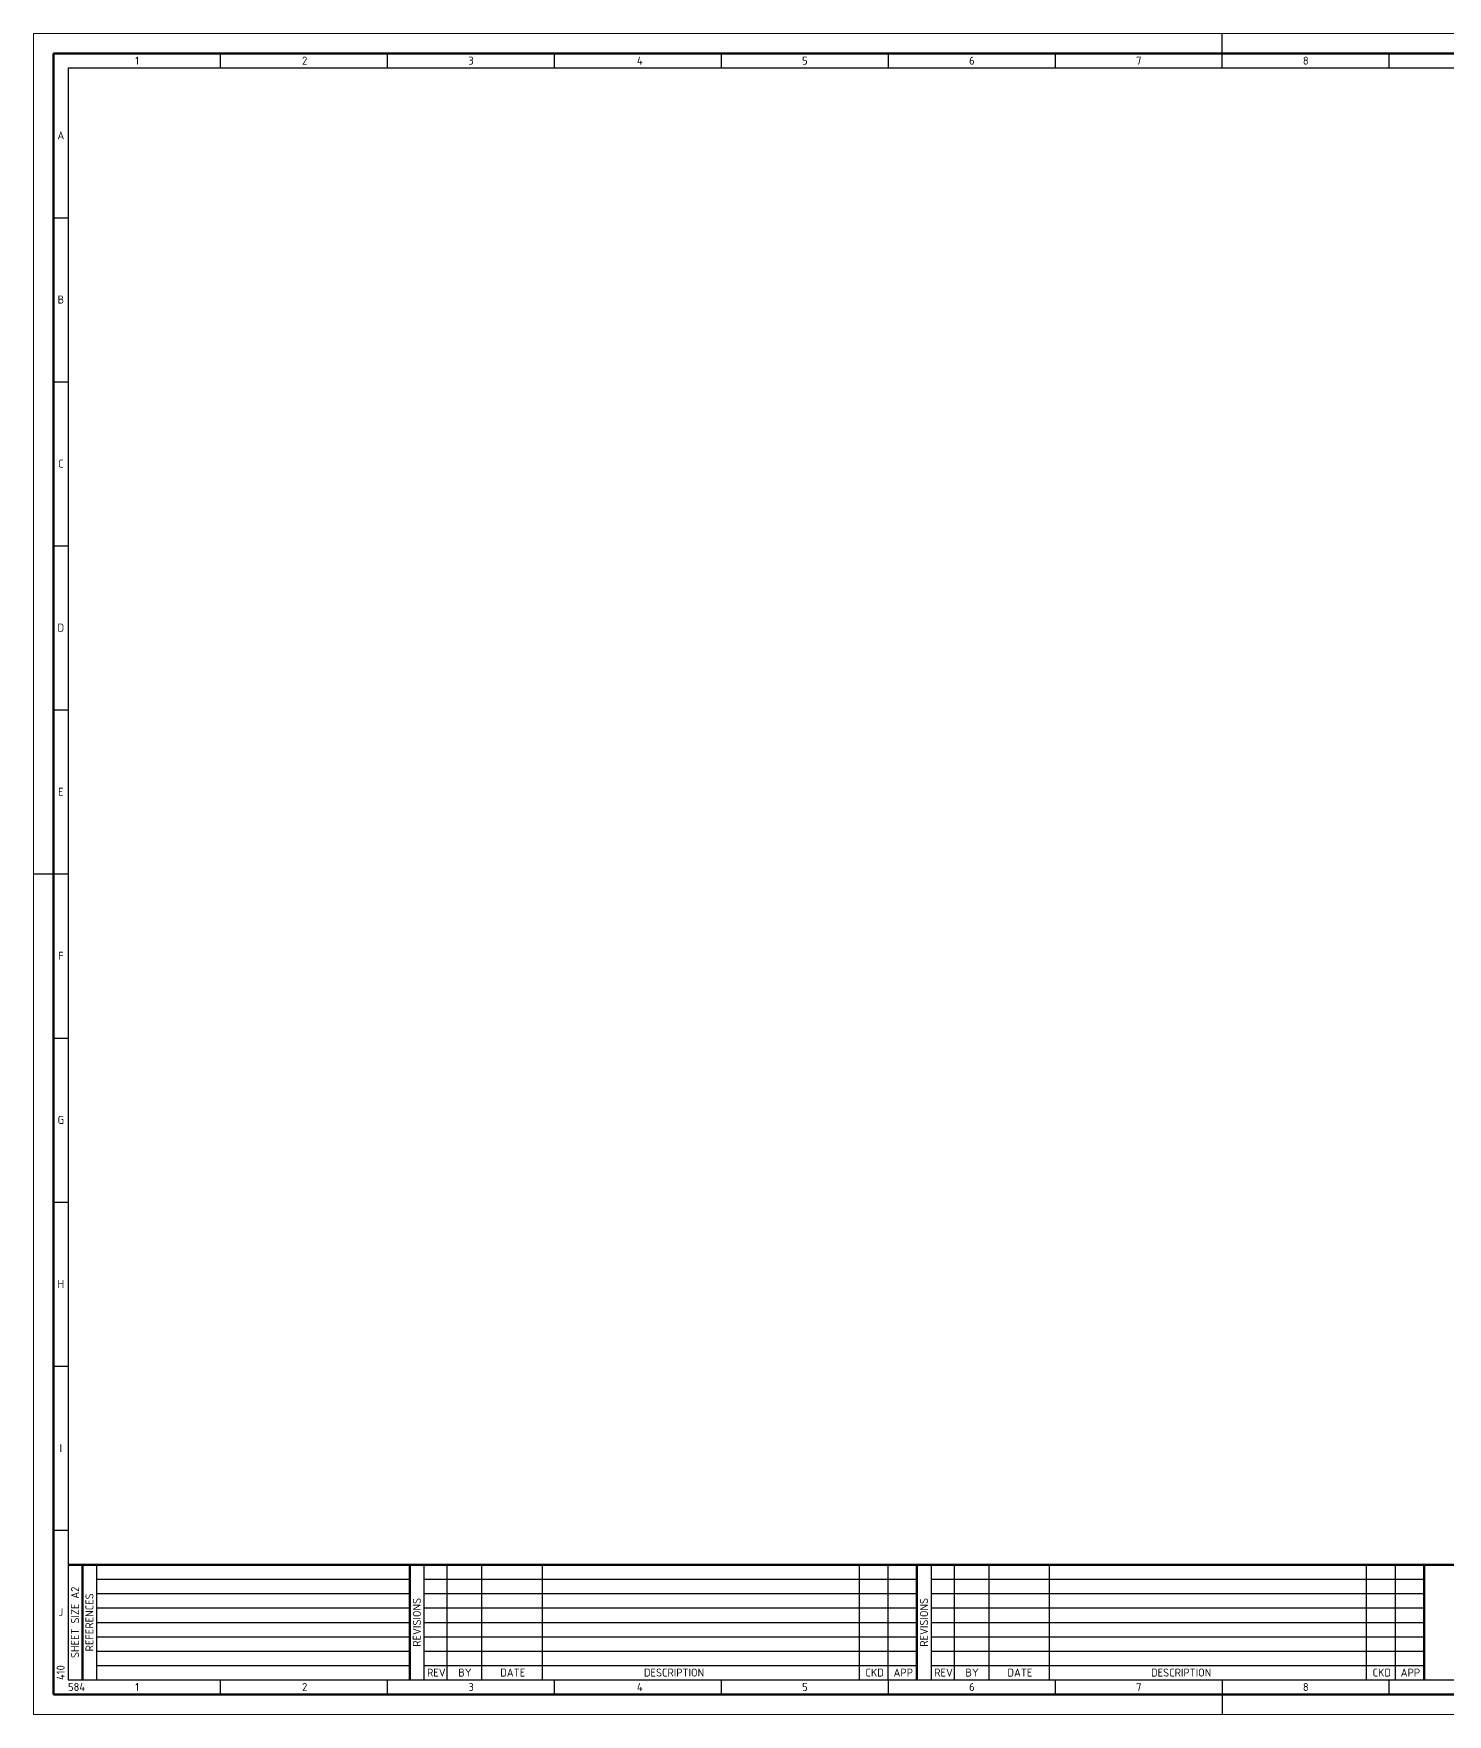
# Paper-space layout 'A2' of a CAD drawing. Header units: millimetres. Extents: x 0 to 594, y 0 to 420.
# Drawn here: x 0 to 353.2, y 0 to 420 of the extents above; entities that cross this region are included whole.
import ezdxf
from ezdxf.enums import TextEntityAlignment as Align

# ---------------------------------------------------------------- set-up
doc = ezdxf.new("R2010")
doc.units = ezdxf.units.MM
doc.header["$MEASUREMENT"] = 0
doc.linetypes.add('DGN Style 2', pattern=[14.053682, 8.432209, -5.621473])
doc.linetypes.add('DGN Style 7', pattern=[28.107364, 12.648314, -5.621473, 4.216105, -5.621473])
doc.layers.add('G_Border', color=7, linetype='Continuous', lineweight=18)
doc.styles.add('Style-ISO3098B', font='ISO3098B.shx')
doc.linetypes.add('Optic Underground', pattern='A,-118.110236,216.535433,-118.110236,216.535433,-216.535433,[1,dgnlstyle.shx,S=1.562305,R=0,X=0,Y=0],-98.425197', length=984.251969)

# ---------------------------------------------------------------- blocks, each defined once
blk = doc.blocks.new('RTA2')
at = {"layer": 'G_Border', "color": 230, "linetype": 'Continuous', "lineweight": 25}
for p, q in [((297, 411.4), (297, 420)), ((46.71, 411.4), (46.71, 415)), ((88.43, 411.4), (88.43, 415)), ((130.14, 411.4), (130.14, 415)), ((171.86, 411.4), (171.86, 415)), ((213.57, 411.4), (213.57, 415)), ((255.29, 411.4), (255.29, 415)), ((338.71, 411.4), (338.71, 415)), ((5, 374), (8.6, 374)), ((5, 333), (8.6, 333)), ((5, 292), (8.6, 292)), ((5, 251), (8.6, 251)), ((8.6, 210), (0, 210)), ((5, 169), (8.6, 169)), ((5, 128), (8.6, 128)), ((5, 87), (8.6, 87)), ((5, 46), (8.6, 46)), ((15.8, 8.6), (15.8, 37.4)), ((15.8, 33.8), (94, 33.8)), ((97.6, 8.6), (97.6, 37.4)), ((97.6, 33.8), (220.72, 33.8)), ((103.36, 8.6), (103.36, 37.4)), ((112, 8.6), (112, 37.4)), ((127.12, 8.6), (127.12, 37.4)), ((206.32, 8.6), (206.32, 37.4)), ((213.52, 8.6), (213.52, 37.4)), ((224.32, 8.6), (224.32, 37.4)), ((224.32, 33.8), (347.44, 33.8)), ((230.08, 8.6), (230.08, 37.4)), ((238.72, 8.6), (238.72, 37.4)), ((253.84, 8.6), (253.84, 37.4)), ((333.04, 8.6), (333.04, 37.4)), ((340.24, 8.6), (340.24, 37.4)), ((15.8, 30.2), (94, 30.2)), ((97.6, 30.2), (220.72, 30.2)), ((224.32, 30.2), (347.44, 30.2)), ((15.8, 26.6), (94, 26.6)), ((97.6, 26.6), (220.72, 26.6)), ((224.32, 26.6), (347.44, 26.6)), ((15.8, 23), (94, 23)), ((97.6, 23), (220.72, 23)), ((224.32, 23), (347.44, 23)), ((15.8, 19.4), (94, 19.4)), ((97.6, 19.4), (220.72, 19.4)), ((224.32, 19.4), (347.44, 19.4)), ((15.8, 15.8), (94, 15.8)), ((97.6, 15.8), (220.72, 15.8)), ((224.32, 15.8), (347.44, 15.8)), ((15.8, 12.2), (94, 12.2)), ((46.71, 5), (46.71, 8.6)), ((88.43, 5), (88.43, 8.6)), ((97.6, 12.2), (220.72, 12.2)), ((130.14, 5), (130.14, 8.6)), ((171.86, 5), (171.86, 8.6)), ((213.57, 5), (213.57, 8.6)), ((224.32, 12.2), (347.44, 12.2)), ((255.29, 5), (255.29, 8.6)), ((297, 8.6), (297, 0)), ((338.71, 5), (338.71, 8.6))]:
    blk.add_line(p, q, dxfattribs=at)
at = {"layer": 'G_Border', "color": 30, "linetype": 'Continuous', "lineweight": 50}
for p, q in [((585.4, 37.4), (8.6, 37.4)), ((12.2, 8.6), (12.2, 37.4)), ((94, 8.6), (94, 37.4)), ((220.72, 8.6), (220.72, 37.4)), ((347.44, 8.6), (347.44, 37.4))]:
    blk.add_line(p, q, dxfattribs=at)
at = {"layer": 'G_Border', "color": 7, "linetype": 'Continuous', "lineweight": 18}
blk.add_3dface([(0, 0), (594, 0), (594, 420), (0, 420)], dxfattribs=at)
at = {"layer": 'G_Border', "color": 30, "linetype": 'Continuous', "lineweight": 50}
blk.add_3dface([(5, 5), (589, 5), (589, 415), (5, 415)], dxfattribs=at)
at = {"layer": 'G_Border', "color": 230, "linetype": 'Continuous', "lineweight": 25}
blk.add_3dface([(8.6, 8.6), (585.4, 8.6), (585.4, 411.4), (8.6, 411.4)], dxfattribs=at)
at = {"layer": 'G_Border', "color": 7, "linetype": 'Continuous', "lineweight": 25, "style": 'Style-ISO3098B'}
for s, p in [('1', (25.86, 413.25)), ('2', (67.73, 413.25)), ('3', (109.29, 413.25)), ('4', (151.47, 413.25)), ('5', (192.71, 413.25)), ('6', (234.43, 413.25)), ('7', (276.14, 413.25)), ('8', (317.86, 413.25)), ('A', (6.8, 394.55)), ('B', (6.8, 353.55)), ('C', (6.8, 312.55)), ('D', (6.8, 271.55)), ('E', (6.8, 230.55)), ('F', (6.8, 189.55)), ('G', (6.8, 148.55)), ('H', (6.8, 107.55)), ('I', (6.8, 66.55)), ('J', (6.8, 25.55)), ('REV', (100.63, 10.45)), ('BY', (107.78, 10.45)), ('DATE', (119.71, 10.45)), ('DESCRIPTION', (160.01, 10.45)), ('REV', (227.35, 10.45)), ('BY', (234.5, 10.45)), ('DATE', (246.43, 10.45)), ('DESCRIPTION', (286.73, 10.45)), ('1', (25.86, 6.85)), ('2', (67.73, 6.85)), ('3', (109.29, 6.85)), ('4', (151.47, 6.85)), ('5', (192.71, 6.85)), ('6', (234.43, 6.85)), ('7', (276.14, 6.85)), ('8', (317.86, 6.85))]:
    blk.add_text(s, height=2, dxfattribs=at).set_placement(p, align=Align.MIDDLE_CENTER)
at = {"layer": 'G_Border', "color": 7, "linetype": 'DGN Style 7', "lineweight": 25, "style": 'Style-ISO3098B'}
blk.add_text('SHEET SIZE A2', height=2, rotation=90, dxfattribs=at).set_placement((10.35, 23), align=Align.MIDDLE_CENTER)
at = {"layer": 'G_Border', "color": 7, "linetype": 'Continuous', "lineweight": 25, "style": 'Style-ISO3098B'}
for s, p in [('REFERENCES', (13.95, 23)), ('REVISIONS', (95.75, 23)), ('REVISIONS', (222.47, 23))]:
    blk.add_text(s, height=2, rotation=90, dxfattribs=at).set_placement(p, align=Align.MIDDLE_CENTER)
at = {"layer": 'G_Border', "color": 7, "linetype": 'DGN Style 7', "lineweight": 25, "style": 'Style-ISO3098B'}
blk.add_text('410', height=2, rotation=90, dxfattribs=at).set_placement((6.75, 8.6), align=Align.MIDDLE_LEFT)
at = {"layer": 'G_Border', "color": 7, "linetype": 'DGN Style 2', "lineweight": 25, "style": 'Style-ISO3098B'}
for s, p in [('CKD', (210.13, 10.45)), ('APP', (217.29, 10.45)), ('CKD', (336.85, 10.45)), ('APP', (344.01, 10.45))]:
    blk.add_text(s, height=2, dxfattribs=at).set_placement(p, align=Align.MIDDLE_CENTER)
at = {"layer": 'G_Border', "color": 7, "linetype": 'Continuous', "lineweight": 25, "style": 'Style-ISO3098B'}
blk.add_text('584', height=2, dxfattribs=at).set_placement((8.6, 6.85), align=Align.MIDDLE_LEFT)
for tag, height, p in [('110 Ref1', 1.8, (16.7, 36.5)), ('026 Rev1', 1.8, (98.5, 36.5)), ('027 By1', 1.8, (104.26, 36.5)), ('028 Date1', 1.8, (112.9, 36.5)), ('029 Description1', 1.8, (128.02, 36.5)), ('030 Ckd1', 1.8, (207.22, 36.5)), ('031 App1', 1.8, (214.42, 36.5)), ('068 Rev8', 1.8, (225.22, 36.5)), ('069 By8', 1.8, (230.98, 36.5)), ('070 Date8', 1.8, (239.62, 36.5)), ('071 Description8', 1.8, (254.74, 36.5)), ('072 Ckd8', 1.8, (333.94, 36.5)), ('073 App8', 1.8, (341.14, 36.5)), ('009 Drawn', 1.8, (399.46, 36.5)), ('010 Drawn Date', 1.8, (421.06, 36.5)), ('111 Ref2', 1.8, (16.7, 32.9)), ('032 Rev2', 1.8, (98.5, 32.9)), ('033 By2', 1.8, (104.26, 32.9)), ('034 Date2', 1.8, (112.9, 32.9)), ('035 Description2', 1.8, (128.02, 32.9)), ('036 Ckd2', 1.8, (207.22, 32.9)), ('037 App2', 1.8, (214.42, 32.9)), ('074 Rev9', 1.8, (225.22, 32.9)), ('075 By9', 1.8, (230.98, 32.9)), ('076 Date9', 1.8, (239.62, 32.9)), ('077 Description9', 1.8, (254.74, 32.9)), ('078 Ckd9', 1.8, (333.94, 32.9)), ('079 App9', 1.8, (341.14, 32.9)), ('011 Traced', 1.8, (399.46, 32.9)), ('012 Traced Date', 1.8, (421.06, 32.9)), ('112 Ref3', 1.8, (16.7, 29.3)), ('113 Ref4', 1.8, (16.7, 25.7)), ('038 Rev3', 1.8, (98.5, 29.3)), ('044 Rev4', 1.8, (98.5, 25.7)), ('039 By3', 1.8, (104.26, 29.3)), ('045 By4', 1.8, (104.26, 25.7)), ('040 Date3', 1.8, (112.9, 29.3)), ('046 Date4', 1.8, (112.9, 25.7)), ('041 Description3', 1.8, (128.02, 29.3)), ('047 Description4', 1.8, (128.02, 25.7)), ('042 Ckd3', 1.8, (207.22, 29.3)), ('048 Ckd4', 1.8, (207.22, 25.7)), ('043 App3', 1.8, (214.42, 29.3)), ('049 App4', 1.8, (214.42, 25.7)), ('080 Rev10', 1.8, (225.22, 29.3)), ('086 Rev11', 1.8, (225.22, 25.7)), ('081 By10', 1.8, (230.98, 29.3)), ('087 By11', 1.8, (230.98, 25.7)), ('082 Date10', 1.8, (239.62, 29.3)), ('088 Date11', 1.8, (239.62, 25.7)), ('083 Description10', 1.8, (254.74, 29.3)), ('089 Description11', 1.8, (254.74, 25.7)), ('084 Ckd10', 1.8, (333.94, 29.3)), ('090 Ckd11', 1.8, (333.94, 25.7)), ('085 App10', 1.8, (341.14, 29.3)), ('091 App11', 1.8, (341.14, 25.7)), ('013 Checked', 1.8, (399.46, 29.3)), ('015 Supt Draft', 1.8, (399.46, 25.7)), ('014 Checked Date', 1.8, (421.06, 29.3)), ('016 Supt Draft Date', 1.8, (421.06, 25.7)), ('114 Ref5', 1.8, (16.7, 22.1)), ('050 Rev5', 1.8, (98.5, 22.1)), ('051 By5', 1.8, (104.26, 22.1)), ('052 Date5', 1.8, (112.9, 22.1)), ('053 Description5', 1.8, (128.02, 22.1)), ('054 Ckd5', 1.8, (207.22, 22.1)), ('055 App5', 1.8, (214.42, 22.1)), ('092 Rev12', 1.8, (225.22, 22.1)), ('093 By12', 1.8, (230.98, 22.1)), ('094 Date12', 1.8, (239.62, 22.1)), ('095 Description12', 1.8, (254.74, 22.1)), ('096 Ckd12', 1.8, (333.94, 22.1)), ('097 App12', 1.8, (341.14, 22.1)), ('017 Proj Eng', 1.8, (399.46, 22.1)), ('018 Proj Eng Date', 1.8, (421.06, 22.1)), ('005 Scale', 1.8, (549.95, 24.08)), ('115 Ref6', 1.8, (16.7, 18.5)), ('056 Rev6', 1.8, (98.5, 18.5)), ('057 By6', 1.8, (104.26, 18.5)), ('058 Date6', 1.8, (112.9, 18.5)), ('059 Description6', 1.8, (128.02, 18.5)), ('060 Ckd6', 1.8, (207.22, 18.5)), ('061 App6', 1.8, (214.42, 18.5)), ('098 Rev13', 1.8, (225.22, 18.5)), ('099 By13', 1.8, (230.98, 18.5)), ('100 Date13', 1.8, (239.62, 18.5)), ('101 Description13', 1.8, (254.74, 18.5)), ('102 Ckd13', 1.8, (333.94, 18.5)), ('103 App13', 1.8, (341.14, 18.5)), ('019 Approved', 1.8, (399.46, 18.5)), ('020 Approved Date', 1.8, (421.06, 18.5)), ('002 Title Line 2', 2.5, (437.97, 19.98)), ('116 Ref7', 1.8, (16.7, 14.9)), ('062 Rev7', 1.8, (98.5, 14.9)), ('063 By7', 1.8, (104.26, 14.9)), ('064 Date7', 1.8, (112.9, 14.9)), ('065 Description7', 1.8, (128.02, 14.9)), ('066 Ckd7', 1.8, (207.22, 14.9)), ('067 App7', 1.8, (214.42, 14.9)), ('104 Rev14', 1.8, (225.22, 14.9)), ('105 By14', 1.8, (230.98, 14.9)), ('106 Date14', 1.8, (239.62, 14.9)), ('107 Description14', 1.8, (254.74, 14.9)), ('108 Ckd14', 1.8, (333.94, 14.9)), ('109 App14', 1.8, (341.14, 14.9)), ('021 App for Const', 1.8, (399.46, 14.9)), ('022 App for Const Date', 1.8, (421.06, 14.9)), ('003 Title Line 3', 2.5, (437.97, 16.23)), ('117 Ref8', 1.8, (16.7, 11.3)), ('023 Blank Person Title', 1.8, (377.14, 11.3)), ('024 Blank Person Name', 1.8, (399.46, 11.3)), ('025 Blank Person Date', 1.8, (421.06, 11.3)), ('004 Title Line 4', 2.5, (437.97, 12.48))]:
    blk.add_attdef(tag, text='', height=height, dxfattribs=at).set_placement(p, align=Align.TOP_LEFT)
at = {"layer": 'G_Border', "color": 7, "linetype": 'Continuous', "lineweight": 25, "style": 'Style-ISO3098B', "flags": 8}
blk.add_attdef('001 Title Line 1', text='', height=2.5, dxfattribs=at).set_placement((437.97, 23.73), align=Align.TOP_LEFT)
at = {"layer": 'G_Border', "color": 7, "linetype": 'Continuous', "lineweight": 35, "style": 'Style-ISO3098B', "width": 0.8}
for tag, p in [('006 Drawing Number', (540.94, 16.93)), ('007 Title Rev', (578.88, 16.93))]:
    blk.add_attdef(tag, text='', height=3.5, dxfattribs=at).set_placement(p, align=Align.TOP_LEFT)
at = {"layer": 'G_Border', "color": 7, "linetype": 'Continuous', "lineweight": 25, "style": 'Style-ISO3098B'}
blk.add_attdef('008 Project Number', (0, 0), '', height=1.8, dxfattribs=at)

psp = doc.layouts.new('A2')

# ---------------------------------------------------------------- block references
at = {"linetype": 'Optic Underground'}
psp.add_blockref('RTA2', (0, 0), dxfattribs=at)

doc.saveas('drawing.dxf')
